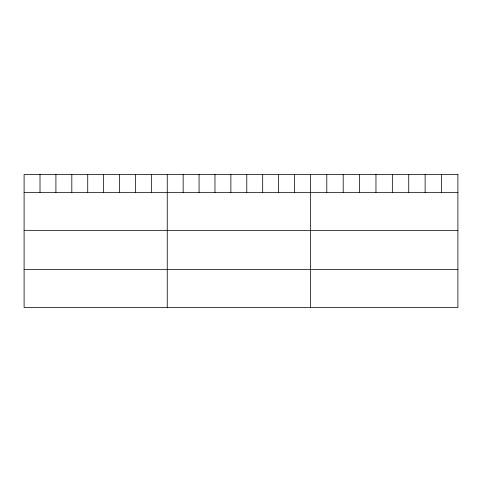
<?xml version="1.0" encoding="UTF-8"?>
<svg xmlns="http://www.w3.org/2000/svg" width="482" height="482" viewBox="0 0 482 482"><rect width="100%" height="100%" fill="white"/><g stroke="black" fill="none" stroke-linecap="round" stroke-linejoin="round"><path stroke-width="0.72" d="M24.1 192.354L457.9 192.354M24.1 230.354L457.9 230.354M24.1 269.498L457.9 269.498M441.512 174.502L441.512 192.354M425.124 174.502L425.124 192.354M408.736 174.502L408.736 192.354M392.348 174.502L392.348 192.354M375.96 174.502L375.96 192.354M359.572 174.502L359.572 192.354M343.184 174.502L343.184 192.354M326.796 174.502L326.796 192.354M310.408 174.502L310.408 307.498M294.502 174.502L294.502 192.354M278.596 174.502L278.596 192.354M262.69 174.502L262.69 192.354M246.784 174.502L246.784 192.354M230.878 174.502L230.878 192.354M214.972 174.502L214.972 192.354M199.066 174.502L199.066 192.354M183.16 174.502L183.16 192.354M167.254 174.502L167.254 307.498M151.348 174.502L151.348 192.354M135.442 174.502L135.442 192.354M119.536 174.502L119.536 192.354M103.63 174.502L103.63 192.354M87.724 174.502L87.724 192.354M71.818 174.502L71.818 192.354M55.912 174.502L55.912 192.354M40.006 174.502L40.006 192.354M457.9 174.502L24.1 174.502L24.1 307.498L457.9 307.498L457.9 174.502"/></g></svg>
